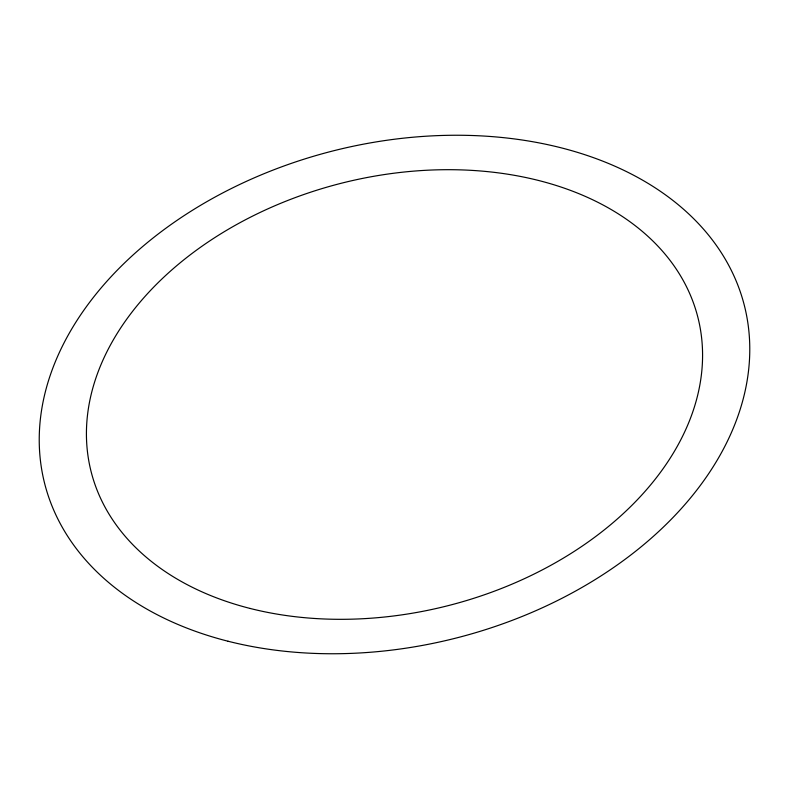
<?xml version="1.0" encoding="UTF-8"?>
<svg xmlns="http://www.w3.org/2000/svg" width="789" height="789" viewBox="0 0 789 789"><rect width="100%" height="100%" fill="white"/><g stroke="black" fill="none" stroke-linecap="round" stroke-linejoin="round"><path stroke-width="1.18" d="M228.031 641.23A361.007 251.227 -14.3 0 0 749.55 340.079A361.007 251.227 -14.3 0 0 205.919 202.191A361.007 251.227 -14.3 0 0 228.031 641.23M250.143 608.457A313.046 217.853 -14.3 0 0 702.378 347.308A313.046 217.853 -14.3 0 0 230.98 227.735A313.046 217.853 -14.3 0 0 250.143 608.457"/></g></svg>
